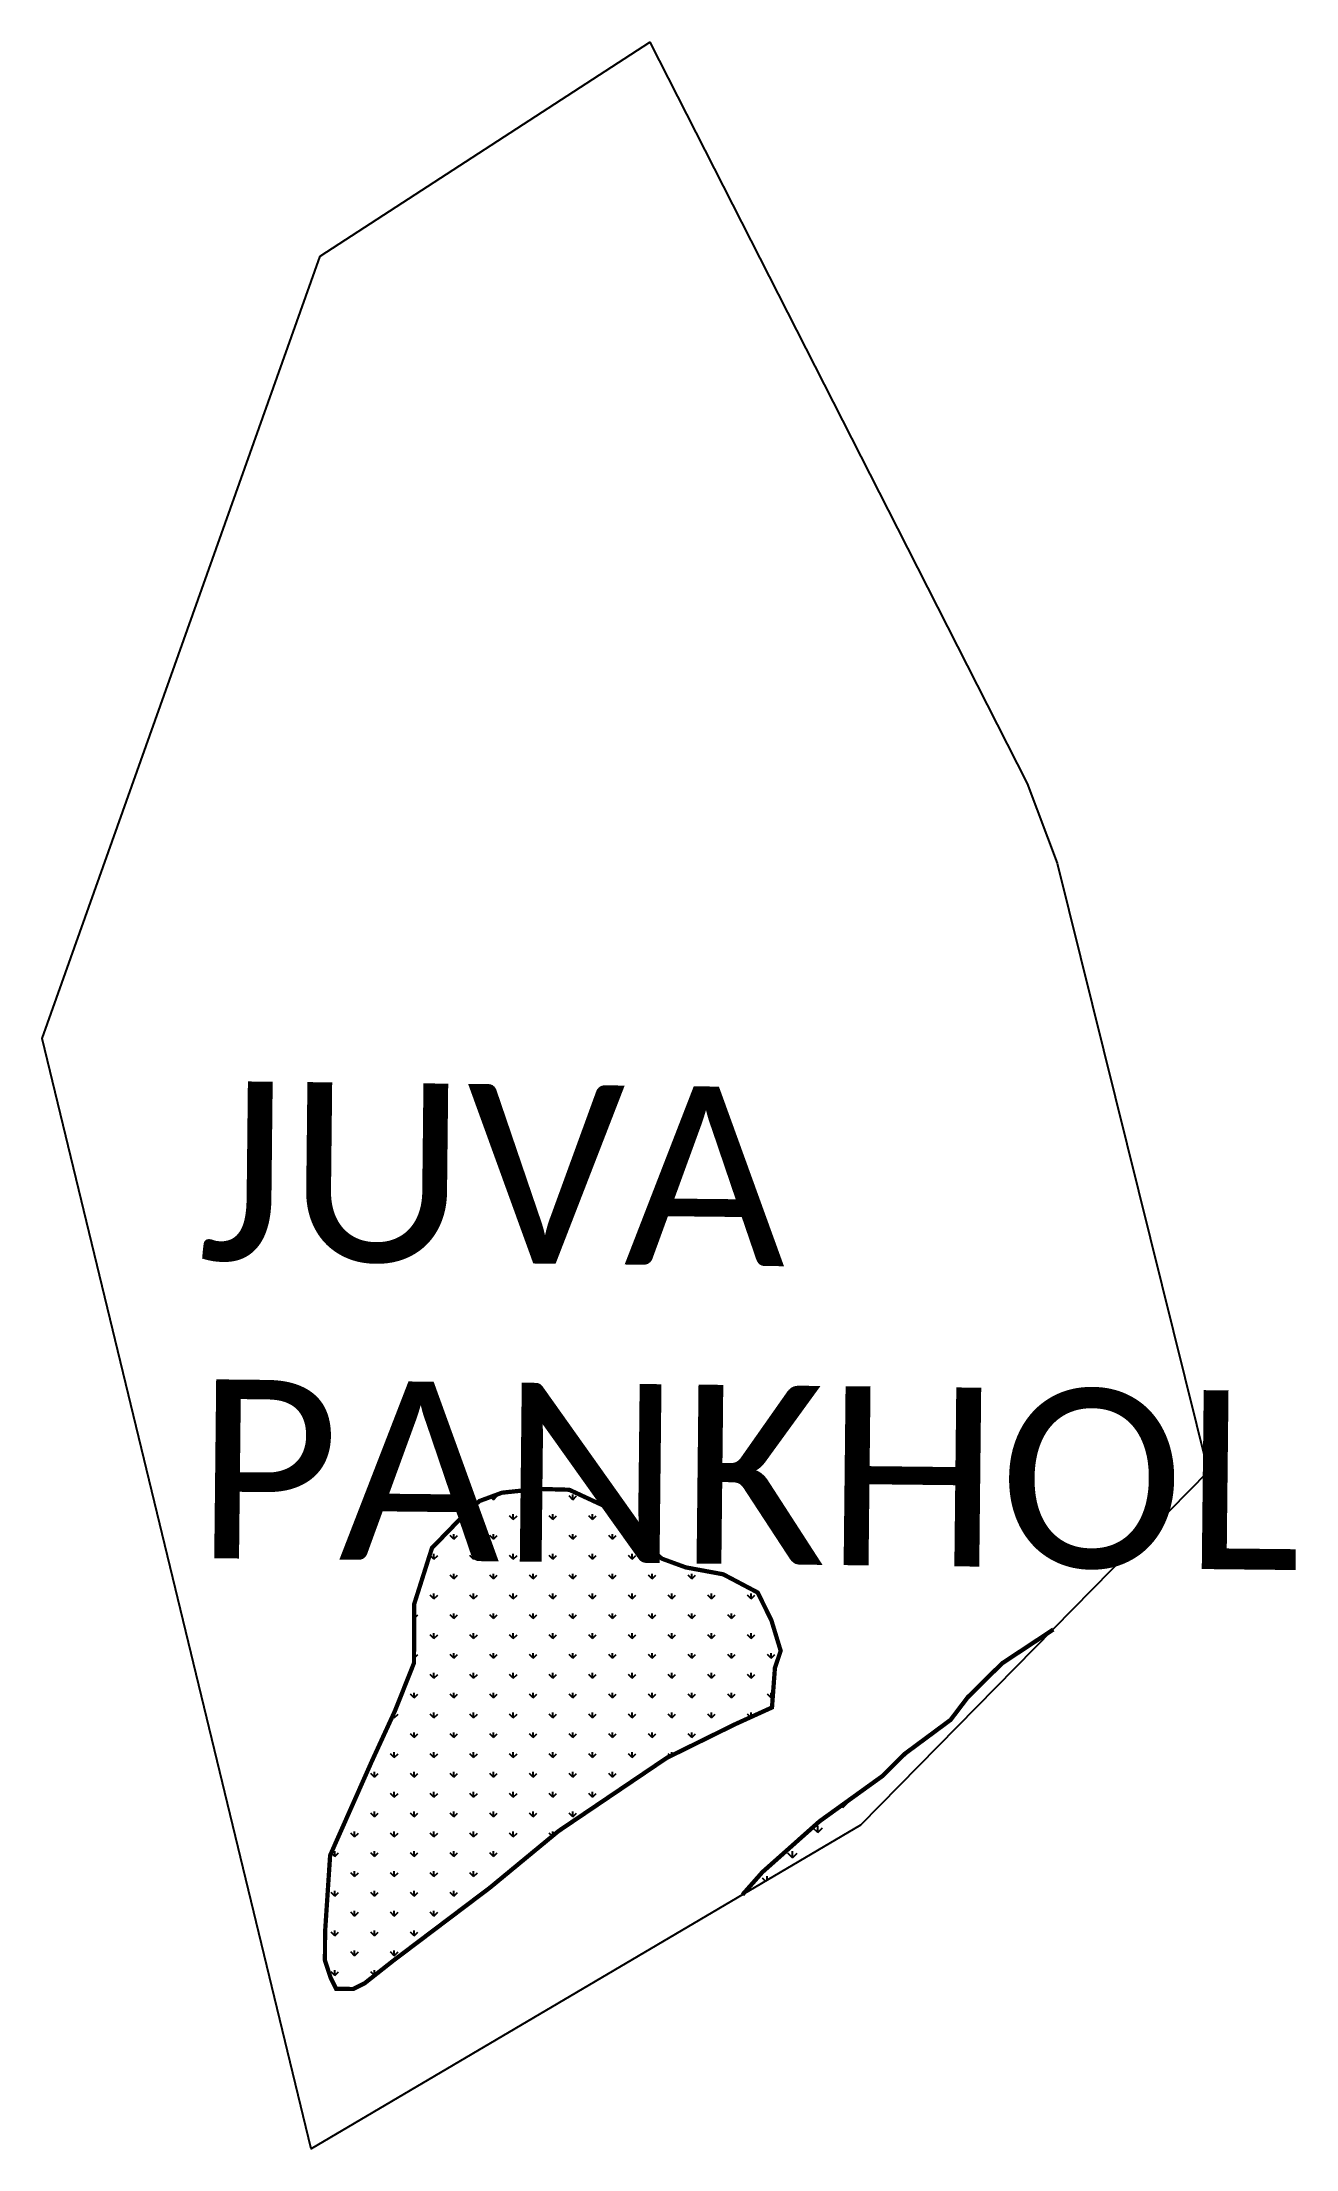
# Model space of a CAD drawing. Header units: metres. Extents: x 335398 to 336292, y 1783666 to 1785169.
import ezdxf

# ---------------------------------------------------------------- set-up
doc = ezdxf.new("R2010")
doc.units = ezdxf.units.M
doc.layers.add('MANGROOVES', color=112, linetype='Continuous')
doc.layers.add('VILLAGE NAME', color=250, linetype='Continuous')

msp = doc.modelspace()

# ---------------------------------------------------------------- hatches: boundary and pattern name
at = {"layer": 'MANGROOVES'}
h = msp.add_hatch(dxfattribs=at)
h.set_pattern_fill('GRASS', color=256, scale=20)
h.set_pattern_definition([(90, (0, 0), (-14.14213562, 14.14213562), [3.75, -24.53427126]), (45, (0, 0), (-14.14213562, 14.14213562), [3.75, -16.25]), (135, (0, 0), (-14.14213562, -14.14213562), [3.75, -16.25])])
h.paths.add_polyline_path([(335920.9, 1784009.5), (335925, 1784021.6), (335918.4, 1784043.3), (335908.6, 1784063.2), (335884, 1784076.2), (335857.4, 1784081.1), (335840.4, 1784087.3), (335823.4, 1784101.2), (335803.1, 1784123.1), (335774.2, 1784136.5), (335751.9, 1784137.1), (335726.3, 1784134.4), (335710.1, 1784128.4), (335694.8, 1784114), (335676.3, 1784094.9), (335663.7, 1784055.1), (335663.5, 1784012.9), (335650, 1783978.9), (335633.2, 1783942.3), (335603.7, 1783875.7), (335600.1, 1783821), (335600, 1783800.8), (335604, 1783788.6), (335608, 1783780.5), (335620.1, 1783780.4), (335628.2, 1783784.4), (335648.6, 1783800.5), (335717.7, 1783852.7), (335766.5, 1783893), (335843.7, 1783945.2), (335892.4, 1783969.2), (335918.8, 1783981.2)])
h = msp.add_hatch(dxfattribs=at)
h.set_pattern_fill('GRASS', color=256)
h.paths.add_polyline_path([(336118.4, 1784036), (336082.9, 1784012.7), (336058.4, 1783988.5), (336046.2, 1783972.4), (336013.7, 1783948.3), (335997.4, 1783932.2), (335952.7, 1783900), (335912, 1783863.8), (335897.8, 1783847.7), (335981.9, 1783897.3)])

# ---------------------------------------------------------------- linework, layer by layer
at = {"color": 3}
msp.add_lwpolyline([(335596.7, 1785016.5), (335831.6, 1785169), (336008.3, 1784822.1), (336100.8, 1784640.3), (336122.1, 1784583.5), (336229.8, 1784149.4), (335981.9, 1783897.3), (335590.1, 1783666.4), (335398.3, 1784458.4), (335596.7, 1785016.5)], dxfattribs=at)
at = {"layer": 'MANGROOVES', "const_width": 3.04, "flags": 128}
msp.add_lwpolyline([(335920.9, 1784009.5), (335925, 1784021.6), (335918.4, 1784043.3), (335908.6, 1784063.2), (335884, 1784076.2), (335857.4, 1784081.1), (335840.4, 1784087.3), (335823.4, 1784101.2), (335803.1, 1784123.1), (335774.2, 1784136.5), (335751.9, 1784137.1), (335726.3, 1784134.4), (335710.1, 1784128.4), (335694.8, 1784114), (335676.3, 1784094.9), (335663.7, 1784055.1), (335663.5, 1784012.9), (335650, 1783978.9), (335633.2, 1783942.3), (335603.7, 1783875.7), (335600.1, 1783821), (335600, 1783800.8), (335604, 1783788.6), (335608, 1783780.5), (335620.1, 1783780.4), (335628.2, 1783784.4), (335648.6, 1783800.5), (335717.7, 1783852.7), (335766.5, 1783893), (335843.7, 1783945.2), (335892.4, 1783969.2), (335918.8, 1783981.2)], close=True, dxfattribs=at)
at = {"layer": 'MANGROOVES', "flags": 128}
msp.add_lwpolyline([(336119.4, 1784036.8, 3.04, 3.04, 0), (336082.9, 1784012.7, 3.04, 3.04, 0), (336058.4, 1783988.5, 3.04, 3.04, 0), (336046.2, 1783972.4, 3.04, 3.04, 0), (336013.7, 1783948.3, 3.04, 3.04, 0), (335997.4, 1783932.2, 3.04, 3.04, 0), (335952.7, 1783900, 3.04, 3.04, 0), (335912, 1783863.8, 3.04, 3.04, 0), (335897.7, 1783847.6, 3.04, 3.04, 0)], format="xyseb", dxfattribs=at)

# ---------------------------------------------------------------- texts
at = {"layer": 'VILLAGE NAME', "insert": (335510.5, 1784428.1), "char_height": 127.606, "attachment_point": 1, "rotation": 359.3742}
msp.add_mtext_dynamic_manual_height_columns('{\\fCalibri|b0|i0|c0|p34;JUVA PANKHOL}', width=785.058, gutter_width=638, heights=[0], dxfattribs=at)

doc.saveas('drawing.dxf')
